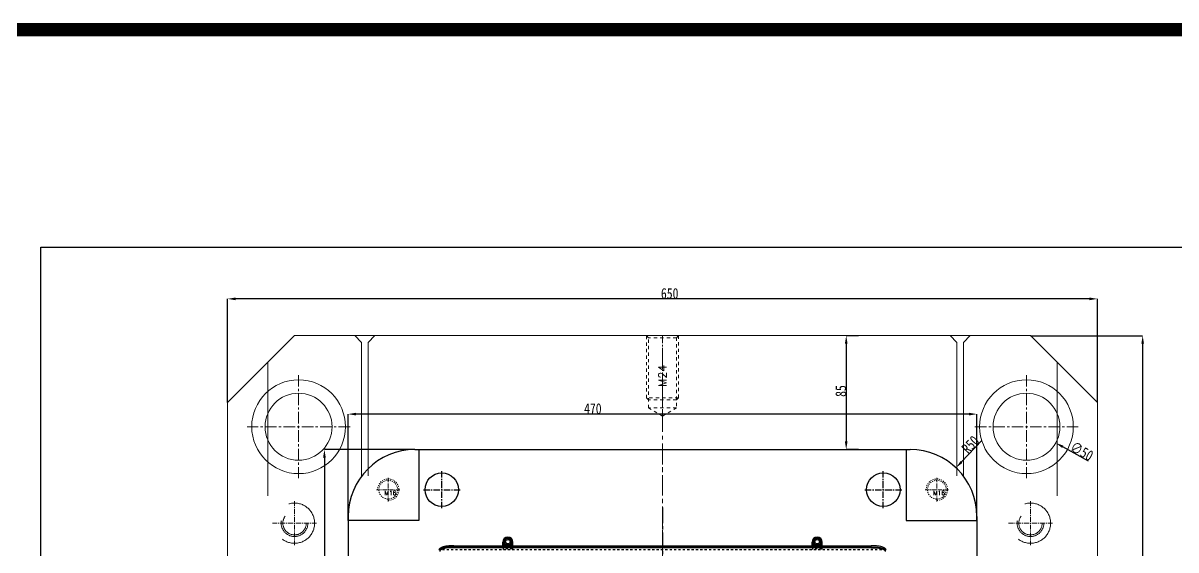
# Model space of a CAD drawing. Header units: millimetres. Extents: x -941 to 1421, y -11614 to -3210.
# Drawn here: x -469 to 393, y -3604 to -3210 of the extents above; entities that cross this region are included whole.
import ezdxf
from ezdxf.enums import TextEntityAlignment as Align

# ---------------------------------------------------------------- set-up
doc = ezdxf.new("R2010")
doc.units = ezdxf.units.MM
doc.header["$LTSCALE"] = 16.335
doc.header["$PDMODE"] = 3
doc.header["$PDSIZE"] = 0.3125
doc.linetypes.add('CENTER', pattern=[0.6, 0.375, -0.075, 0.075, -0.075])
doc.linetypes.add('HIDDEN', pattern=[0.2, 0.1, -0.1])
doc.layers.get('0').update_dxf_attribs({"linetype": 'CONTINUOUS'})
doc.layers.get('Defpoints').update_dxf_attribs({"linetype": 'CONTINUOUS'})
for name, color, linetype, lineweight in [('center', 1, 'CENTER', 9), ('moldbase', 7, 'CONTINUOUS', 20), ('screw', 33, 'CONTINUOUS', 13)]:
    doc.layers.add(name, color=color, linetype=linetype, lineweight=lineweight)
doc.layers.add('DEFAULT_2', color=8, linetype='HIDDEN')
doc.styles.get("Standard").update_dxf_attribs({"font": 'txt', "width": 0.8})
doc.styles.add('TXT', font='txt.shx', dxfattribs={"bigfont": 'gbcbig.shx'})
doc.dimstyles.new('ISO-25', dxfattribs={"dimtxt": 8, "dimasz": 6, "dimexe": 0, "dimexo": 0, "dimgap": 0, "dimtad": 1, "dimdsep": 46, "dimtxsty": 'Standard', "dimcen": 0, "dimclrd": 4, "dimclre": 4, "dimclrt": 6, "dimazin": 0, "dimtfac": 1, "dimtofl": 0, "dimtmove": 0, "dimatfit": 3, "dimfxl": 0, "dimarcsym": 0})

# ---------------------------------------------------------------- blocks, each defined once
blk = doc.blocks.new('*D347')
at = {"color": 4, "lineweight": -2}
for p, q in [((283.9, -3443.57), (367.71, -3443.57)), ((367.71, -3449.57), (367.71, -4057.57)), ((283.9, -4063.57), (367.71, -4063.57))]:
    blk.add_line(p, q, dxfattribs=at)
at = {"color": 4}
for points in [[(366.71, -3449.57), (368.71, -3449.57), (367.71, -3443.57)], [(366.71, -4057.57), (368.71, -4057.57), (367.71, -4063.57)]]:
    blk.add_solid(points, dxfattribs=at)
at = {"layer": 'Defpoints', "color": 0}
for p in [(283.9, -3443.57), (283.9, -4063.57), (367.71, -4063.57)]:
    blk.add_point(p, dxfattribs=at)
at = {"color": 6, "insert": (363.71, -3721.64), "char_height": 8, "attachment_point": 5, "rotation": 90}
blk.add_mtext('620', dxfattribs=at)
blk = doc.blocks.new('*D344')
at = {"color": 4, "lineweight": -2}
for p, q in [((-316.1, -3493.57), (-316.1, -3416.09)), ((327.9, -3416.09), (-310.1, -3416.09)), ((333.9, -3493.57), (333.9, -3416.09))]:
    blk.add_line(p, q, dxfattribs=at)
at = {"color": 4}
for points in [[(-310.1, -3415.09), (-310.1, -3417.09), (-316.1, -3416.09)], [(327.9, -3415.09), (327.9, -3417.09), (333.9, -3416.09)]]:
    blk.add_solid(points, dxfattribs=at)
at = {"layer": 'Defpoints', "color": 0}
for p in [(-316.1, -3416.09), (-316.1, -3493.57), (333.9, -3493.57)]:
    blk.add_point(p, dxfattribs=at)
at = {"color": 6, "insert": (14.25, -3412.09), "char_height": 8, "attachment_point": 5}
blk.add_mtext('650', dxfattribs=at)
blk = doc.blocks.new('*D373')
at = {"color": 4, "lineweight": -2}
for p, q in [((-226.1, -3581.57), (-226.1, -3502.13)), ((237.9, -3502.13), (-220.1, -3502.13)), ((243.9, -3581.57), (243.9, -3502.13))]:
    blk.add_line(p, q, dxfattribs=at)
at = {"color": 4}
for points in [[(-220.1, -3501.13), (-220.1, -3503.13), (-226.1, -3502.13)], [(237.9, -3501.13), (237.9, -3503.13), (243.9, -3502.13)]]:
    blk.add_solid(points, dxfattribs=at)
at = {"layer": 'Defpoints', "color": 0}
for p in [(-226.1, -3502.13), (-226.1, -3581.57), (243.9, -3581.57)]:
    blk.add_point(p, dxfattribs=at)
at = {"color": 6, "insert": (-43.18, -3498.13), "char_height": 8, "attachment_point": 5}
blk.add_mtext('470', dxfattribs=at)
blk = doc.blocks.new('*D374')
at = {"color": 4, "lineweight": -2}
for p, q in [((-176.1, -3528.57), (-243.8, -3528.57)), ((-243.8, -3534.57), (-243.8, -3902.57)), ((-171.1, -3908.57), (-243.8, -3908.57))]:
    blk.add_line(p, q, dxfattribs=at)
at = {"color": 4}
for points in [[(-244.8, -3534.57), (-242.8, -3534.57), (-243.8, -3528.57)], [(-244.8, -3902.57), (-242.8, -3902.57), (-243.8, -3908.57)]]:
    blk.add_solid(points, dxfattribs=at)
at = {"layer": 'Defpoints', "color": 0}
for p in [(-176.1, -3528.57), (-243.8, -3908.57), (-171.1, -3908.57)]:
    blk.add_point(p, dxfattribs=at)
at = {"color": 6, "insert": (-247.8, -3701.6), "char_height": 8, "attachment_point": 5, "rotation": 90}
blk.add_mtext('380', dxfattribs=at)
blk = doc.blocks.new('screw_m16_g')
at = {"layer": 'screw', "color": 1, "linetype": 'CENTER', "ltscale": 0.497582}
for p, q in [((0, -8.8), (0, 8.8)), ((-8.8, 0), (8.8, 0))]:
    blk.add_line(p, q, dxfattribs=at)
at = {"layer": 'screw', "color": 33, "linetype": 'HIDDEN', "ltscale": 0.497582}
blk.add_circle((0, 0), 7, dxfattribs=at)
at = {"layer": 'screw', "color": 92, "linetype": 'HIDDEN', "ltscale": 0.497582}
blk.add_arc((0, 0), 8, 270, 180, dxfattribs=at)
at = {"layer": 'screw', "color": 6, "style": 'TXT'}
blk.add_text('M16', height=3.2, dxfattribs=at).set_placement((-2.72, -4))
blk = doc.blocks.new('12')
at = {"color": 7, "linetype": 'Continuous'}
for p, q in [((502.45, -2948.09), (502.45, -2945.3)), ((503.66, -2946.5), (503.28, -2946.72)), ((508.79, -2946.5), (509.17, -2946.72)), ((509.99, -2948.09), (509.99, -2945.3)), ((733.6, -2948.09), (733.6, -2945.3)), ((734.81, -2946.5), (734.43, -2946.72)), ((739.94, -2946.5), (740.32, -2946.72)), ((741.14, -2948.09), (741.14, -2945.3)), ((465.77, -2948.09), (465.77, -2949.51)), ((465.77, -2948.09), (777.82, -2948.09)), ((465.77, -2949.02), (777.82, -2949.02)), ((777.82, -2949.51), (465.77, -2949.51)), ((502.45, -2946.72), (503.28, -2946.72)), ((504.7, -2947.72), (502.45, -2947.72)), ((507.52, -2947.77), (507.52, -2947.77)), ((509.99, -2947.72), (507.74, -2947.72)), ((509.17, -2946.72), (509.99, -2946.72)), ((733.6, -2946.72), (734.43, -2946.72)), ((735.85, -2947.72), (733.6, -2947.72)), ((738.67, -2947.77), (738.67, -2947.77)), ((741.14, -2947.72), (738.89, -2947.72)), ((740.32, -2946.72), (741.14, -2946.72)), ((777.82, -2949.51), (777.82, -2948.09))]:
    blk.add_line(p, q, dxfattribs=at)
for points in [[(507.67, -2947.7), (507.63, -2947.72), (507.59, -2947.73), (507.56, -2947.75), (507.52, -2947.77)], [(508.06, -2947.44), (508.02, -2947.47), (507.95, -2947.52), (507.88, -2947.57), (507.82, -2947.61), (507.76, -2947.64), (507.71, -2947.67), (507.67, -2947.7)], [(738.82, -2947.7), (738.78, -2947.72), (738.74, -2947.73), (738.71, -2947.75), (738.67, -2947.77)], [(739.21, -2947.44), (739.17, -2947.47), (739.1, -2947.52), (739.03, -2947.57), (738.97, -2947.61), (738.91, -2947.64), (738.86, -2947.67), (738.82, -2947.7)]]:
    blk.add_lwpolyline(points, dxfattribs=at)
for centre, radius in [((506.22, -2945.05), 2.51), ((506.22, -2945.05), 1.66), ((737.37, -2945.05), 2.51), ((737.37, -2945.05), 1.66)]:
    blk.add_circle(centre, radius, dxfattribs=at)
for centre, radius, start, end in [((506.22, -2945.3), 3.77, 0, 180), ((506.22, -2945.05), 3.38, 330.49282, 209.50718), ((506.22, -2945.05), 2.95, 330.49276, 209.50718), ((737.37, -2945.3), 3.77, 0, 180), ((737.37, -2945.05), 3.38, 330.49282, 209.50718), ((737.37, -2945.05), 2.95, 330.49276, 209.50718), ((455.69, -2951.38), 0.984, 164.97388, 167.66954), ((456.97, -2952.68), 2.36, 139.40438, 144.64304), ((506.22, -2945.05), 3.02, 232.47781, 270.02143), ((506.22, -2944.55), 3.52, 275.4287, 294.12663), ((506.22, -2945.05), 3.02, 280.64233, 307.52219), ((506.03, -2944.13), 3.98, 294.21332, 295.53546), ((737.37, -2945.05), 3.02, 232.47781, 270.02143), ((737.37, -2944.55), 3.52, 275.4287, 294.12663), ((737.37, -2945.05), 3.02, 280.64233, 307.52219), ((737.18, -2944.13), 3.98, 294.21332, 295.53546), ((787.9, -2951.38), 0.984, 12.33046, 15.02612)]:
    blk.add_arc(centre, radius, start, end, dxfattribs=at)
for points, knots in [([(504.39, -2947.44), (504.24, -2947.33), (503.97, -2947.02), (503.76, -2946.68), (503.66, -2946.5)], [0, 0, 0, 0, 0.471948, 1, 1, 1, 1]), ([(508.79, -2946.5), (508.68, -2946.68), (508.48, -2947.02), (508.21, -2947.33), (508.06, -2947.44)], [0, 0, 0, 0, 0.528077, 1, 1, 1, 1]), ([(735.54, -2947.44), (735.39, -2947.33), (735.12, -2947.02), (734.91, -2946.68), (734.81, -2946.5)], [0, 0, 0, 0, 0.471948, 1, 1, 1, 1]), ([(739.94, -2946.5), (739.83, -2946.68), (739.63, -2947.02), (739.36, -2947.33), (739.21, -2947.44)], [0, 0, 0, 0, 0.528077, 1, 1, 1, 1]), ([(465.77, -2948.09), (464.92, -2948.09), (463.26, -2948.12), (460.92, -2948.29), (458.9, -2948.58), (457.32, -2948.99), (456.19, -2949.48), (455.43, -2950), (454.96, -2950.55), (454.79, -2950.94), (454.74, -2951.13)], [0, 0, 0, 0, 0.213232, 0.414902, 0.588138, 0.722484, 0.821349, 0.894552, 0.95161, 1, 1, 1, 1]), ([(465.77, -2949.02), (465.08, -2949.02), (463.73, -2949.04), (461.76, -2949.14), (459.98, -2949.32), (458.45, -2949.59), (457.24, -2949.91), (456.14, -2950.36), (455.47, -2950.81), (455.18, -2951.15)], [0, 0, 0, 0, 0.18737, 0.368896, 0.53502, 0.676328, 0.789396, 0.877292, 1, 1, 1, 1]), ([(465.77, -2949.51), (464.96, -2949.51), (463.75, -2949.53), (462.18, -2949.63), (460.75, -2949.75), (459.22, -2949.98), (457.73, -2950.37), (456.65, -2950.83), (455.93, -2951.33), (455.48, -2951.86), (455.32, -2952.23), (455.26, -2952.41)], [0, 0, 0, 0, 0.213256, 0.316646, 0.415212, 0.588358, 0.722141, 0.820687, 0.894013, 0.951149, 1, 1, 1, 1]), ([(503.28, -2946.72), (503.34, -2946.79), (503.49, -2946.97), (503.74, -2947.24), (503.96, -2947.4), (504.08, -2947.46)], [0, 0, 0, 0, 0.263108, 0.642869, 1, 1, 1, 1]), ([(504.39, -2947.44), (504.37, -2947.43), (504.27, -2947.39), (504.15, -2947.42), (504.08, -2947.46)], [0, 0, 0, 0, 0.20685, 1, 1, 1, 1]), ([(504.08, -2947.46), (504.17, -2947.51), (504.35, -2947.6), (504.54, -2947.66), (504.62, -2947.69)], [0, 0, 0, 0, 0.538198, 1, 1, 1, 1]), ([(504.62, -2947.69), (504.63, -2947.7), (504.66, -2947.71), (504.68, -2947.72), (504.7, -2947.72)], [0, 0, 0, 0, 0.3239, 1, 1, 1, 1]), ([(504.7, -2947.72), (504.74, -2947.74), (504.94, -2947.83), (505.14, -2947.9), (505.31, -2947.94)], [0, 0, 0, 0, 0.210151, 1, 1, 1, 1]), ([(505.31, -2947.94), (505.35, -2947.96), (505.65, -2948.03), (505.96, -2948.07), (506.22, -2948.06)], [0, 0, 0, 0, 0.147269, 1, 1, 1, 1]), ([(507.74, -2947.72), (507.75, -2947.72), (507.77, -2947.71), (507.8, -2947.7), (507.82, -2947.69)], [0, 0, 0, 0, 0.17435, 1, 1, 1, 1]), ([(507.82, -2947.69), (507.85, -2947.68), (507.95, -2947.65), (508.06, -2947.61), (508.14, -2947.57)], [0, 0, 0, 0, 0.215457, 1, 1, 1, 1]), ([(508.06, -2947.44), (508.08, -2947.43), (508.18, -2947.39), (508.29, -2947.42), (508.36, -2947.46)], [0, 0, 0, 0, 0.208681, 1, 1, 1, 1]), ([(508.14, -2947.57), (508.16, -2947.56), (508.24, -2947.53), (508.31, -2947.49), (508.36, -2947.46)], [0, 0, 0, 0, 0.244015, 1, 1, 1, 1]), ([(508.36, -2947.46), (508.44, -2947.43), (508.63, -2947.3), (508.89, -2947.04), (509.07, -2946.83), (509.17, -2946.72)], [0, 0, 0, 0, 0.236523, 0.60772, 1, 1, 1, 1]), ([(734.43, -2946.72), (734.49, -2946.79), (734.64, -2946.97), (734.89, -2947.24), (735.11, -2947.4), (735.23, -2947.46)], [0, 0, 0, 0, 0.263108, 0.642869, 1, 1, 1, 1]), ([(735.54, -2947.44), (735.52, -2947.43), (735.42, -2947.39), (735.3, -2947.42), (735.23, -2947.46)], [0, 0, 0, 0, 0.20685, 1, 1, 1, 1]), ([(735.23, -2947.46), (735.32, -2947.51), (735.5, -2947.6), (735.69, -2947.66), (735.77, -2947.69)], [0, 0, 0, 0, 0.538198, 1, 1, 1, 1]), ([(735.77, -2947.69), (735.78, -2947.7), (735.81, -2947.71), (735.83, -2947.72), (735.85, -2947.72)], [0, 0, 0, 0, 0.3239, 1, 1, 1, 1]), ([(735.85, -2947.72), (735.89, -2947.74), (736.09, -2947.83), (736.29, -2947.9), (736.46, -2947.94)], [0, 0, 0, 0, 0.210151, 1, 1, 1, 1]), ([(736.46, -2947.94), (736.5, -2947.96), (736.8, -2948.03), (737.11, -2948.07), (737.37, -2948.06)], [0, 0, 0, 0, 0.147269, 1, 1, 1, 1]), ([(738.89, -2947.72), (738.9, -2947.72), (738.92, -2947.71), (738.95, -2947.7), (738.97, -2947.69)], [0, 0, 0, 0, 0.17435, 1, 1, 1, 1]), ([(738.97, -2947.69), (739, -2947.68), (739.1, -2947.65), (739.21, -2947.61), (739.29, -2947.57)], [0, 0, 0, 0, 0.215457, 1, 1, 1, 1]), ([(739.21, -2947.44), (739.23, -2947.43), (739.33, -2947.39), (739.44, -2947.42), (739.51, -2947.46)], [0, 0, 0, 0, 0.208681, 1, 1, 1, 1]), ([(739.29, -2947.57), (739.31, -2947.56), (739.39, -2947.53), (739.46, -2947.49), (739.51, -2947.46)], [0, 0, 0, 0, 0.244015, 1, 1, 1, 1]), ([(739.51, -2947.46), (739.59, -2947.43), (739.78, -2947.3), (740.04, -2947.04), (740.22, -2946.83), (740.32, -2946.72)], [0, 0, 0, 0, 0.236523, 0.60772, 1, 1, 1, 1]), ([(788.85, -2951.13), (788.8, -2950.94), (788.63, -2950.55), (788.16, -2950), (787.4, -2949.48), (786.27, -2948.99), (784.69, -2948.58), (782.68, -2948.29), (780.33, -2948.12), (778.67, -2948.09), (777.82, -2948.09)], [0, 0, 0, 0, 0.04839, 0.105449, 0.178653, 0.277518, 0.411864, 0.5851, 0.786768, 1, 1, 1, 1]), ([(777.82, -2949.02), (779.17, -2949.02), (781.13, -2949.07), (783.59, -2949.32), (785.11, -2949.58), (786.33, -2949.9), (787.44, -2950.35), (788.1, -2950.79), (788.4, -2951.13)], [0, 0, 0, 0, 0.367768, 0.533622, 0.675058, 0.788439, 0.876681, 1, 1, 1, 1]), ([(777.82, -2949.51), (778.63, -2949.51), (780.21, -2949.54), (782.43, -2949.69), (784.35, -2949.98), (785.84, -2950.36), (786.92, -2950.82), (787.65, -2951.33), (788.11, -2951.85), (788.29, -2952.23), (788.34, -2952.41)], [0, 0, 0, 0, 0.212834, 0.413571, 0.585893, 0.719866, 0.819034, 0.892965, 0.950863, 1, 1, 1, 1]), ([(788.4, -2951.13), (788.41, -2951.15), (788.46, -2951.21), (788.51, -2951.27), (788.55, -2951.32)], [0, 0, 0, 0, 0.257083, 1, 1, 1, 1])]:
    blk.add_open_spline(points, degree=3, knots=knots, dxfattribs=at)
for points in [[(504.92, -2947.77), (504.85, -2947.74), (504.77, -2947.72), (504.7, -2947.72)], [(507.53, -2947.77), (507.59, -2947.74), (507.67, -2947.72), (507.74, -2947.72)], [(736.07, -2947.77), (736, -2947.74), (735.92, -2947.72), (735.85, -2947.72)], [(738.68, -2947.77), (738.74, -2947.74), (738.82, -2947.72), (738.89, -2947.72)]]:
    blk.add_open_spline(points, degree=3, dxfattribs=at)
at = {"layer": 'DEFAULT_2', "color": 8, "linetype": 'HIDDEN'}
for p, q in [((502.45, -2945.3), (502.96, -2945.3)), ((502.96, -2950.44), (502.96, -2945.3)), ((509.49, -2945.3), (509.49, -2950.44)), ((509.49, -2945.3), (509.99, -2945.3)), ((733.6, -2945.3), (734.11, -2945.3)), ((734.11, -2950.44), (734.11, -2945.3)), ((740.64, -2945.3), (741.14, -2945.3)), ((740.64, -2945.3), (740.64, -2950.44)), ((788.85, -2951.13), (454.74, -2951.13)), ((502.45, -2948.09), (502.45, -2950.33)), ((509.49, -2950.44), (502.96, -2950.44)), ((506.22, -2948.06), (506.36, -2948.06)), ((507.52, -2947.77), (507.52, -2947.77)), ((509.99, -2950.33), (509.99, -2948.09)), ((733.6, -2948.09), (733.6, -2950.33)), ((740.64, -2950.44), (734.11, -2950.44)), ((737.37, -2948.06), (737.51, -2948.06)), ((738.67, -2947.77), (738.67, -2947.77)), ((741.14, -2950.33), (741.14, -2948.09))]:
    blk.add_line(p, q, dxfattribs=at)
for points in [[(506.36, -2948.06), (506.26, -2948.06), (506.22, -2948.06)], [(737.51, -2948.06), (737.41, -2948.06), (737.37, -2948.06)]]:
    blk.add_lwpolyline(points, dxfattribs=at)
for centre, radius, start, end in [((506.22, -2945.3), 3.27, 0, 180), ((737.37, -2945.3), 3.27, 0, 180), ((506.22, -2945.05), 3.02, 270.02143, 280.64233), ((737.37, -2945.05), 3.02, 270.02143, 280.64233)]:
    blk.add_arc(centre, radius, start, end, dxfattribs=at)
for centre, start_param, end_param in [((502.96, -2950.33), 3.141593, 4.712389), ((509.49, -2950.33), -1.570796, 0), ((734.11, -2950.33), 3.141593, 4.712389), ((740.64, -2950.33), -1.570796, 0)]:
    blk.add_ellipse(centre, major_axis=(0.502, 0), ratio=0.212557, start_param=start_param, end_param=end_param, dxfattribs=at)
for points in [[(506.22, -2948.06), (506.26, -2948.06), (506.37, -2948.06), (506.48, -2948.06), (506.55, -2948.05)], [(737.37, -2948.06), (737.41, -2948.06), (737.52, -2948.06), (737.63, -2948.06), (737.7, -2948.05)]]:
    blk.add_open_spline(points, degree=3, knots=[0, 0, 0, 0, 0.340386, 1, 1, 1, 1], dxfattribs=at)
blk = doc.blocks.new('*D416')
at = {"color": 4, "lineweight": -2}
for p, q in [((155.42, -3443.57), (146.16, -3443.57)), ((146.16, -3449.57), (146.16, -3522.57)), ((155.42, -3528.57), (146.16, -3528.57))]:
    blk.add_line(p, q, dxfattribs=at)
at = {"color": 4}
for points in [[(145.16, -3449.57), (147.16, -3449.57), (146.16, -3443.57)], [(145.16, -3522.57), (147.16, -3522.57), (146.16, -3528.57)]]:
    blk.add_solid(points, dxfattribs=at)
at = {"layer": 'Defpoints', "color": 0}
for p in [(155.42, -3443.57), (146.16, -3528.57), (155.42, -3528.57)]:
    blk.add_point(p, dxfattribs=at)
at = {"color": 6, "insert": (142.16, -3484.89), "char_height": 8, "attachment_point": 5, "rotation": 90}
blk.add_mtext('85', dxfattribs=at)
blk = doc.blocks.new('*D533')
at = {"color": 4, "lineweight": -2}
blk.add_line((327.28, -3537.2), (308.03, -3526.56), dxfattribs=at)
at = {"color": 4}
blk.add_solid([(308.51, -3525.68), (307.55, -3527.43), (302.78, -3523.66)], dxfattribs=at)
at = {"layer": 'Defpoints', "color": 0}
for p in [(259.01, -3499.47), (302.78, -3523.66)]:
    blk.add_point(p, dxfattribs=at)
at = {"color": 6, "insert": (322.22, -3529.83), "char_height": 8, "attachment_point": 5, "rotation": 331.07466}
blk.add_mtext('∅50', dxfattribs=at)
blk = doc.blocks.new('*D615')
at = {"color": 4, "lineweight": -2}
blk.add_line((247.45, -3521.85), (232.34, -3537.85), dxfattribs=at)
at = {"color": 4}
blk.add_solid([(231.61, -3537.16), (233.07, -3538.53), (228.22, -3542.21)], dxfattribs=at)
at = {"layer": 'Defpoints', "color": 0}
for p in [(228.22, -3542.21), (193.9, -3578.57)]:
    blk.add_point(p, dxfattribs=at)
at = {"color": 6, "insert": (239.04, -3524.92), "char_height": 8, "attachment_point": 5, "rotation": 46.64404}
blk.add_mtext('R50', dxfattribs=at)

msp = doc.modelspace()

# ---------------------------------------------------------------- linework, layer by layer
for p, q in [((-176.104, -3528.566), (193.896, -3528.566)), ((-173.104, -3528.566), (-173.104, -3581.566)), ((190.896, -3528.566), (190.896, -3581.566)), ((-226.104, -3578.566), (-226.104, -3858.566)), ((-173.104, -3581.566), (-226.104, -3581.566)), ((190.896, -3581.566), (243.896, -3581.566)), ((243.896, -3578.566), (243.896, -3858.566))]:
    msp.add_line(p, q)
at = {"color": 1, "linetype": 'CENTER', "ltscale": 0.777472}
for p, q in [((-156.104, -3572.316), (-156.104, -3544.816)), ((173.896, -3572.316), (173.896, -3544.816)), ((-169.854, -3558.566), (-142.354, -3558.566)), ((160.146, -3558.566), (187.646, -3558.566))]:
    msp.add_line(p, q, dxfattribs=at)
at = {"color": 1, "linetype": 'CENTER', "ltscale": 1.888726}
msp.add_line((8.896, -3571.97), (8.896, -3845.162), dxfattribs=at)
at = {"color": 3, "const_width": 10}
msp.add_lwpolyline([(-936.088, -3215.186), (1416.22, -3215.186), (1416.22, -11609.003), (-936.088, -11609.003)], close=True, dxfattribs=at)
msp.add_lwpolyline([(-455.664, -3377.37), (1316.924, -3377.37), (1316.924, -4706.337), (-455.664, -4706.337)], close=True)
for centre in [(-156.104, -3558.566), (173.896, -3558.566)]:
    msp.add_circle(centre, 12.5)
for centre, start, end in [((-176.104, -3578.566), 90, 180), ((193.896, -3578.566), 0, 90)]:
    msp.add_arc(centre, 50, start, end)
at = {"layer": 'center', "color": 1, "linetype": 'CENTER', "ltscale": 2.363514}
msp.add_line((8.896, -3933.566), (8.896, -3533.566), dxfattribs=at)
at = {"layer": 'moldbase'}
for p, q in [((-316.104, -3493.566), (-266.104, -3443.566)), ((283.896, -3443.566), (-266.104, -3443.566)), ((283.896, -3443.566), (333.896, -3493.566)), ((-316.104, -3493.566), (-316.104, -4013.566)), ((333.896, -3493.566), (333.896, -4013.566))]:
    msp.add_line(p, q, dxfattribs=at)
at = {"layer": 'moldbase', "color": 8, "linetype": 'HIDDEN', "ltscale": 7.62}
for p, q in [((-221.104, -3443.566), (-216.104, -3448.566)), ((-206.104, -3443.566), (-211.104, -3448.566)), ((223.896, -3443.566), (228.896, -3448.566)), ((238.896, -3443.566), (233.896, -3448.566))]:
    msp.add_line(p, q, dxfattribs=at)
at = {"layer": 'moldbase', "color": 8, "linetype": 'HIDDEN', "ltscale": 60.96}
for p, q in [((-216.104, -3448.566), (-216.104, -4058.566)), ((-211.104, -3448.566), (-211.104, -3988.566)), ((228.896, -3448.566), (228.896, -3988.566)), ((233.896, -3448.566), (233.896, -4058.566)), ((-286.104, -3463.566), (-286.104, -4043.566)), ((303.896, -3463.566), (303.896, -4043.566))]:
    msp.add_line(p, q, dxfattribs=at)
at = {"layer": 'moldbase', "color": 1, "linetype": 'CENTER', "ltscale": 2.4}
msp.add_line((8.896, -3453.566), (8.896, -4053.566), dxfattribs=at)
at = {"layer": 'moldbase', "color": 1, "linetype": 'CENTER', "ltscale": 1.4}
for p, q in [((-263.104, -3473.066), (-263.104, -3550.066)), ((280.896, -3473.066), (280.896, -3550.066)), ((-224.604, -3511.566), (-301.604, -3511.566)), ((242.396, -3511.566), (319.396, -3511.566))]:
    msp.add_line(p, q, dxfattribs=at)
at = {"layer": 'moldbase', "color": 1, "linetype": 'CENTER', "ltscale": 0.6}
for p, q in [((-266.104, -3567.066), (-266.104, -3600.066)), ((283.896, -3567.066), (283.896, -3600.066)), ((-249.604, -3583.566), (-282.604, -3583.566)), ((267.396, -3583.566), (300.396, -3583.566))]:
    msp.add_line(p, q, dxfattribs=at)
at = {"layer": 'moldbase'}
for centre, radius in [((-263.104, -3511.566), 35), ((280.896, -3511.566), 35), ((-263.104, -3511.566), 25), ((280.896, -3511.566), 25)]:
    msp.add_circle(centre, radius, dxfattribs=at)
at = {"layer": 'moldbase', "color": 8, "linetype": 'HIDDEN', "ltscale": 20.32}
for centre, radius in [((-266.104, -3583.566), 15), ((-266.104, -3583.566), 10), ((-266.104, -3583.566), 8.75), ((283.896, -3583.566), 15), ((283.896, -3583.566), 10), ((283.896, -3583.566), 8.75)]:
    msp.add_circle(centre, radius, dxfattribs=at)
at = {"layer": 'screw', "color": 92, "linetype": 'HIDDEN', "ltscale": 1.492746}
for p, q in [((-3.104, -3490.066), (-3.104, -3443.566)), ((20.896, -3443.566), (20.896, -3490.066)), ((-1.604, -3491.566), (-3.104, -3490.066)), ((20.896, -3490.066), (-3.104, -3490.066)), ((19.396, -3491.566), (-1.604, -3491.566)), ((20.896, -3490.066), (19.396, -3491.566))]:
    msp.add_line(p, q, dxfattribs=at)
at = {"layer": 'screw', "color": 8, "linetype": 'HIDDEN', "ltscale": 1.492746}
for p, q in [((-1.604, -3445.066), (-3.104, -3443.566)), ((19.396, -3445.066), (-1.604, -3445.066)), ((-1.604, -3497.566), (-1.604, -3445.066)), ((20.896, -3443.566), (19.396, -3445.066)), ((19.396, -3445.066), (19.396, -3497.566)), ((8.896, -3503.628), (-1.604, -3497.566)), ((19.396, -3497.566), (-1.604, -3497.566)), ((19.396, -3497.566), (8.896, -3503.628))]:
    msp.add_line(p, q, dxfattribs=at)
at = {"layer": 'screw', "color": 1, "linetype": 'CENTER', "ltscale": 0.932966}
msp.add_line((8.896, -3443.566), (8.896, -3503.628), dxfattribs=at)

# ---------------------------------------------------------------- block references
msp.add_blockref('12', (-612.901, -652.359))
at = {"layer": 'screw'}
for p in [(-196.104, -3558.566), (213.896, -3558.566)]:
    msp.add_blockref('screw_m16_g', p, dxfattribs=at)

# ---------------------------------------------------------------- texts
at = {"layer": 'screw', "color": 6, "linetype": 'HIDDEN', "ltscale": 1.492746, "style": 'TXT'}
msp.add_text('M24', height=6, rotation=90, dxfattribs=at).set_placement((8.896, -3473.597), align=Align.MIDDLE)

# ---------------------------------------------------------------- dimensions: what is measured, and where the dimension line sits
for base, p1, p2, picture, middle in [((-316.104, -3416.09), (333.896, -3493.566), (-316.104, -3493.566), '*D344', (14.251, -3416.09)), ((-226.104, -3502.126), (243.896, -3581.566), (-226.104, -3581.566), '*D373', (-43.179, -3502.126))]:
    dim = msp.add_linear_dim(base=base, p1=p1, p2=p2, dimstyle='ISO-25')
    dim.commit()
    dim.dimension.update_dxf_attribs({"geometry": picture, "text_midpoint": middle, "dimtype": 160})
dim = msp.add_linear_dim(base=(146.16, -3528.566), p1=(155.421, -3443.566), p2=(155.421, -3528.566), angle=90, dimstyle='ISO-25', override={"dimfxl": 1.25})
dim.commit()
dim.dimension.update_dxf_attribs({"geometry": '*D416', "text_midpoint": (146.16, -3484.888), "dimtype": 160})
for base, p1, p2, picture, middle in [((367.706, -4063.566), (283.896, -3443.566), (283.896, -4063.566), '*D347', (367.706, -3721.638)), ((-243.802, -3908.566), (-176.104, -3528.566), (-171.104, -3908.566), '*D374', (-243.802, -3701.602))]:
    dim = msp.add_linear_dim(base=base, p1=p1, p2=p2, angle=90, dimstyle='ISO-25')
    dim.commit()
    dim.dimension.update_dxf_attribs({"geometry": picture, "text_midpoint": middle, "dimtype": 160})
dim = msp.add_diameter_dim_2p(p1=(259.015, -3499.474), p2=(302.777, -3523.658), dimstyle='ISO-25', override={"dimfxl": 1.25})
dim.commit()
dim.dimension.update_dxf_attribs({"geometry": '*D533', "text_midpoint": (322.217, -3529.83)})
dim = msp.add_radius_dim(center=(193.896, -3578.566), mpoint=(228.222, -3542.211), dimstyle='ISO-25', override={"dimfxl": 1.25})
dim.commit()
dim.dimension.update_dxf_attribs({"geometry": '*D615', "text_midpoint": (239.045, -3524.923)})

doc.saveas('drawing.dxf')
